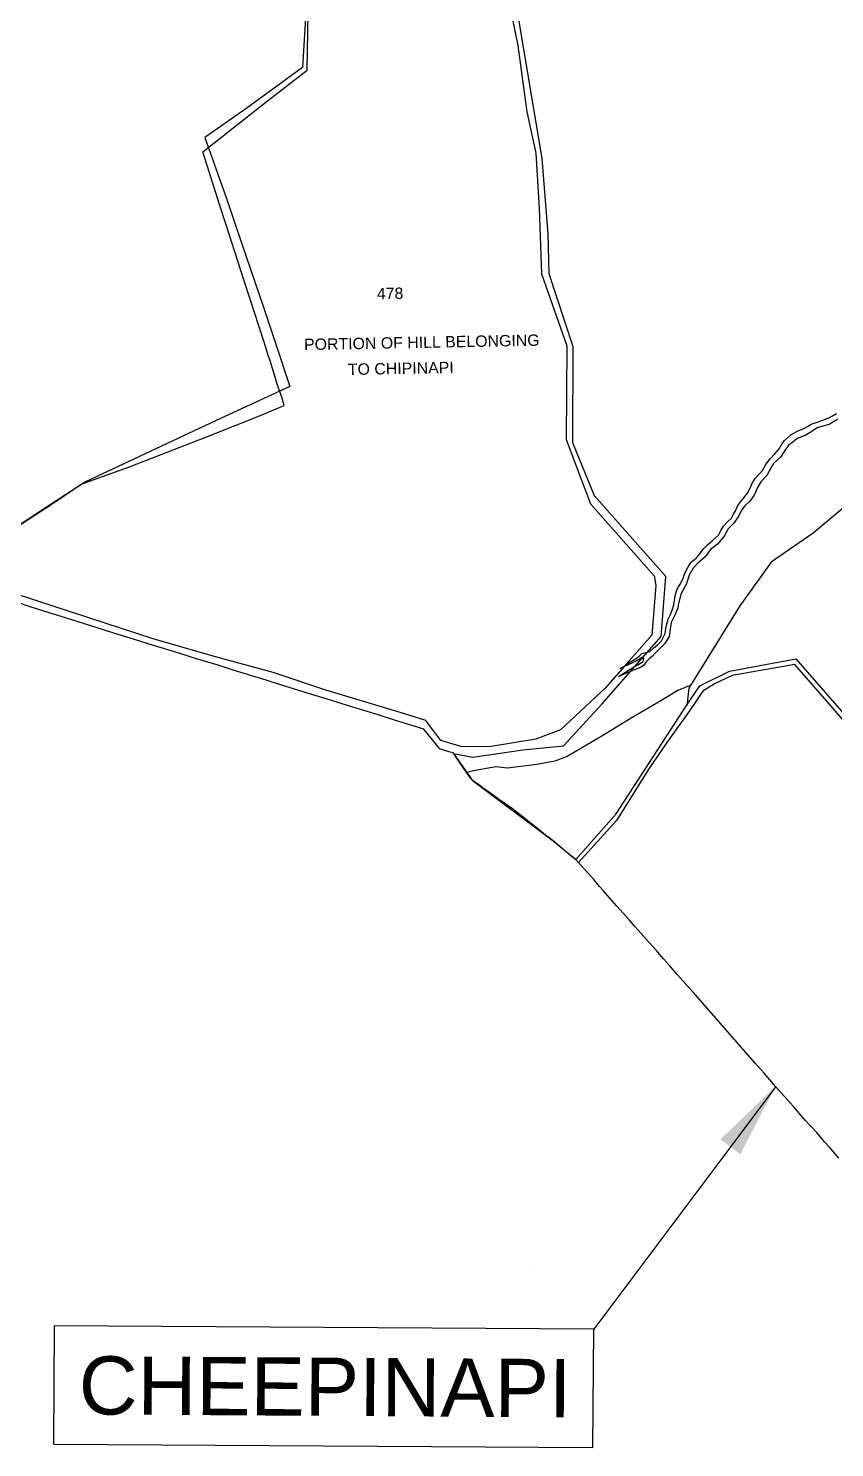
# Model space of a CAD drawing. Header units: inches. Extents: x 304037 to 460575, y 1453943 to 1639883.
# Drawn here: x 330785 to 332919, y 1593660 to 1597415 of the extents above; entities that cross this region are included whole.
import ezdxf

# ---------------------------------------------------------------- set-up
doc = ezdxf.new("R2010")
doc.units = ezdxf.units.IN
doc.header["$MEASUREMENT"] = 0
for name, pattern in [('ACAD_ISO02W100', [15, 12, -3]), ('ACAD_ISO07W100', [3, 0, -3]), ('BORDER', [1.75, 0.5, -0.25, 0.5, -0.25, 0, -0.25])]:
    doc.linetypes.add(name, pattern=pattern)
for name, color, linetype in [('CARTTRACK', 30, 'ACAD_ISO02W100'), ('HILL', 8, 'Continuous'), ('NALA', 4, 'Continuous'), ('SQUAREWELL', 5, 'Continuous'), ('SURVEY_BND', 7, 'Continuous'), ('SURVEY_NO', 7, 'Continuous')]:
    doc.layers.add(name, color=color, linetype=linetype)
doc.layers.add('FOOTPATH', color=150, linetype='ACAD_ISO07W100', lineweight=30)
doc.layers.add('VILL_BOUNDARY', color=6, linetype='BORDER', lineweight=30)
doc.styles.get("Standard").update_dxf_attribs({"font": 'arial.ttf'})
doc.dimstyles.new('30M', dxfattribs={"dimtxt": 0.18, "dimasz": 200, "dimexe": 0.18, "dimexo": 0.0625, "dimgap": 0.09, "dimtad": 0, "dimtih": 1, "dimtoh": 1, "dimdec": 4, "dimzin": 0, "dimdsep": 46, "dimtxsty": 'Standard', "dimcen": 0.09, "dimadec": 0, "dimazin": 0, "dimtfac": 1, "dimtdec": 4, "dimtofl": 0, "dimtmove": 0, "dimatfit": 3, "dimfxl": 0, "dimtolj": 1, "dimtzin": 0, "dimarcsym": 0})

# ---------------------------------------------------------------- blocks, each defined once
blk = doc.blocks.new('PALLAKONDA')
at = {"layer": 'SURVEY_NO'}
blk.add_text('238', height=0.12, dxfattribs=at).set_placement((-502.45, -160.94))
blk = doc.blocks.new('CHEPINAPI')
at = {"layer": 'CARTTRACK', "linetype": 'ByBlock'}
blk.add_lwpolyline([(-193.77, -146.85), (-205.44, -157.05), (-216.38, -164.85), (-224.4, -176.58), (-237.42, -198.59), (-237.85, -203.21)], dxfattribs=at)
at = {"layer": 'FOOTPATH', "linetype": 'ByBlock'}
blk.add_lwpolyline([(-236.95, -197.79), (-240.32, -199.24), (-244.74, -202.1), (-252.03, -206.53), (-260.51, -212.03), (-269.12, -217.26), (-272.36, -218.56), (-277.14, -219.54), (-284.86, -220.7), (-287.9, -220.44), (-293.82, -221.57), (-295.56, -222.08)], dxfattribs=at)
at = {"layer": 'HILL', "linetype": 'ByBlock'}
for points in [[(-293.85, 4.35), (-286.05, -29.95), (-283.37, -47.4), (-280.74, -58.25), (-279.52, -72.83), (-278.58, -90.1), (-271.53, -108.93), (-271.12, -133.66), (-264.36, -150.47), (-247.15, -169.13), (-246.68, -171.67), (-247.49, -184.77), (-253.29, -191.71), (-259.51, -199.05), (-271.01, -210.28), (-277.52, -212.87), (-289.24, -215.05), (-296.94, -215.28), (-302.6, -213.78), (-306.62, -208.55), (-313.75, -206.54), (-333.2, -201.13), (-347.16, -196.76), (-363.15, -192.73), (-379.01, -188.48), (-405.09, -180.6), (-421.87, -175.49)], [(-193.11, -209.99), (-200.3, -201.95), (-209.59, -191.73), (-226.04, -195), (-230.64, -197.32), (-233.74, -199.28), (-237.13, -204.53), (-242.93, -213.03), (-247.49, -220.1), (-255.8, -233.88), (-265.59, -245.19)]]:
    blk.add_lwpolyline(points, dxfattribs=at)
at = {"layer": 'NALA'}
for points in [[(-255.63, -193.79), (-253.81, -192.68), (-252.99, -191.96), (-251.9, -191.28), (-250.7, -190.42), (-249.97, -189.71), (-248.95, -189.41), (-247.93, -189.17), (-246.92, -188.25), (-245.94, -187.29), (-244.92, -186.24), (-243.99, -184.26), (-243.71, -182.47), (-243.29, -180.54), (-242.66, -179.23), (-242.24, -178.07), (-241.79, -176.7), (-241.5, -174.31), (-241.09, -172.69), (-240.25, -171.23), (-239.59, -169.82), (-239.18, -168.47), (-238.37, -166.78), (-237.46, -165.35), (-236.12, -164.14), (-235.25, -163.12), (-234.27, -161.73), (-233.28, -160.68), (-231.95, -159.53), (-230.45, -158.05), (-229.74, -156.61), (-229.14, -155.63), (-228.01, -154.39), (-227.11, -153.48), (-226.6, -152.4), (-226.1, -151.52), (-225.47, -150.1), (-224.75, -149.1), (-223.83, -147.97), (-222.94, -146.68), (-222.31, -145.47), (-221.89, -144.32), (-221.09, -142.95), (-220.31, -141.99), (-219.21, -140.73), (-218.31, -139.2), (-217.23, -137.66), (-215.97, -136.26), (-214.9, -134.96), (-214.12, -133.55), (-213.53, -132.72), (-212.72, -131.97), (-211.77, -131.09), (-209.78, -129.97), (-208.64, -129.53), (-207.51, -128.9), (-206.55, -128.27), (-204.79, -127.58), (-202.86, -126.9), (-201.76, -126.45), (-200.99, -125.91), (-199.96, -125.35)], [(-199.58, -126.84), (-200.7, -127.52), (-201.82, -128.3), (-203.52, -128.76), (-204.97, -129.24), (-206.34, -130.17), (-208.07, -131.25), (-210.16, -132.14), (-211.43, -133.19), (-212.41, -133.95), (-213.41, -135.39), (-214.46, -137.1), (-216.27, -138.84), (-217.03, -140.1), (-218.03, -142.02), (-219.57, -143.74), (-220.28, -145.13), (-221.26, -147.29), (-222.35, -148.93), (-223.61, -150.14), (-224.52, -151.32), (-225.19, -152.84), (-226.42, -154.81), (-227.93, -156.31), (-228.96, -158.31), (-230.65, -160.41), (-232.44, -161.92), (-233.86, -163.86), (-235.66, -165.46), (-236.95, -166.92), (-237.97, -168.73), (-238.65, -171.29), (-240.02, -173.85), (-240.67, -176.79), (-240.73, -177.53), (-241.52, -179.4), (-242.46, -181.32), (-242.69, -183.1), (-242.92, -185.03), (-244.05, -187.04), (-245.48, -188.47), (-246.41, -189.49), (-247.21, -190.38), (-247.64, -190.74), (-247.94, -190.96), (-248.37, -191.38), (-248.8, -191.91), (-249.4, -192.76), (-250.07, -193.27), (-251.67, -193.98), (-253.06, -194.61), (-254.62, -195.29), (-254.86, -195.32), (-256.02, -195.93), (-252.11, -193.39), (-251.02, -192.71), (-249.58, -191.81), (-249.44, -191.11), (-249.84, -190.66), (-250.39, -191.08), (-251.43, -191.72), (-252.38, -192.2), (-255.63, -193.79)]]:
    blk.add_lwpolyline(points, dxfattribs=at)
at = {"layer": 'SURVEY_BND', "linetype": 'ByBlock'}
for points in [[(-299.14, -217.12), (-294, -217.99), (-280.91, -215.77), (-270.14, -214.49), (-260.27, -203.31), (-245.02, -185.13), (-244.07, -169.29), (-263.4, -148.37), (-269.34, -134.47), (-269.81, -109.18), (-276.55, -90.03), (-277.06, -79.48), (-279.03, -59.66), (-286.47, -20.49), (-292.41, 0.67), (-292.94, 7.43), (-276.45, 23.53), (-267.58, 25.48)], [(-299.14, -217.12), (-294.06, -224.03), (-272.4, -239.58), (-266.33, -244.41), (-255.86, -232.14), (-237.76, -202.91), (-234.51, -197.95), (-226.74, -193.84), (-209.32, -190.28), (-192.65, -208.55), (-184.38, -222.55), (-176.47, -239.98), (-154.56, -257.79), (-147.14, -264.65), (-128.01, -282), (-98.19, -307.82), (-86.99, -318.42), (-71.47, -338), (-58.6, -349.57), (-47.15, -350.47), (-29.29, -357.16), (-23.37, -364.64)]]:
    blk.add_lwpolyline(points, dxfattribs=at)
at = {"layer": 'VILL_BOUNDARY', "linetype": 'ByBlock'}
for points in [[(-195.22, -321.71), (-197.75, -318.93), (-199.11, -317.48), (-201.24, -315.13), (-203.08, -313.21), (-204.27, -312.04), (-205.5, -310.65), (-206.42, -309.55), (-207.64, -308.27), (-208.43, -307.46), (-212.33, -303.15), (-215.46, -299.71), (-217.84, -297.19), (-232.09, -281.56), (-234.53, -278.88), (-235.83, -277.44), (-238.8, -274.26), (-241.03, -271.84), (-242.65, -270.13), (-244.17, -268.44), (-247.23, -265.14), (-248.63, -263.58), (-250.36, -261.74), (-251.84, -260.14), (-253.48, -258.34), (-255.18, -256.5), (-257.22, -254.29), (-258.88, -252.4), (-259.88, -251.38), (-261.44, -249.62), (-264.86, -245.96), (-266.33, -244.41), (-267.5, -243.55), (-269.31, -242.05), (-270.05, -241.53), (-272.4, -239.58), (-274.42, -238.14), (-276.56, -236.47), (-278.24, -235.16), (-280.76, -233.26), (-283.32, -231.39), (-284.49, -230.59), (-285.72, -229.75), (-286.99, -228.94), (-288.33, -227.98), (-289.14, -227.36), (-290.93, -226.24), (-292.06, -225.44), (-293.72, -224.34), (-294.4, -223.72), (-295.09, -222.73), (-296.7, -220.51), (-297.95, -218.79), (-298.99, -217.3), (-299.29, -216.94), (-300.44, -216.69), (-302.81, -215.98), (-307.13, -210.85), (-315.18, -208.52), (-318.94, -207.4), (-322.47, -206.41), (-326, -205.41), (-333.1, -203.37), (-338.92, -201.77), (-345.72, -199.82), (-348.97, -198.82), (-357.79, -196.32), (-361.74, -195.13), (-367.25, -193.61), (-372.14, -192.19), (-379.16, -190.22), (-383.72, -188.86), (-389.71, -187.11), (-393.91, -185.92), (-402.32, -183.46), (-406.65, -182.21), (-411.89, -180.66), (-414.25, -179.93)], [(-415.68, -159.78), (-410.95, -156.54), (-405.42, -152.72), (-398.87, -148.06), (-386.5, -143.35), (-374.8, -138.56), (-365.8, -134.85), (-358.98, -131.93), (-351.8, -128.89), (-345.75, -126.2), (-346.41, -124.08), (-347.67, -120.68), (-349.63, -114.75), (-350.43, -112.53), (-351.3, -109.86), (-357.01, -93.54), (-362.11, -78.63), (-363.91, -73.59), (-368.61, -59.77), (-351.81, -45.96), (-341.53, -37.61), (-341.64, -2.25)]]:
    blk.add_lwpolyline(points, dxfattribs=at)
at = {"layer": 'SURVEY_NO', "linetype": 'ByBlock'}
for s, p in [('478', (-321.85, -97.72)), ('PORTION OF HILL BELONGING', (-340.77, -111.53)), (' TO CHIPINAPI', (-330.24, -117.89))]:
    blk.add_text(s, height=3, rotation=2.2757, dxfattribs=at).set_placement(p)
blk = doc.blocks.new('KALUVOYA')
at = {"layer": 'VILL_BOUNDARY', "linetype": 'ByBlock'}
blk.add_lwpolyline([(170.35, -596.57), (169.61, -609.38), (155.05, -619.98), (144.53, -627.39), (150.07, -643.12), (154.02, -654.73), (159.53, -670.76), (162.75, -680.53), (166.4, -691.41), (147.29, -700.3), (113.85, -715.97), (105.32, -721.56), (76.16, -740.72)], dxfattribs=at)

msp = doc.modelspace()

# ---------------------------------------------------------------- linework, layer by layer
at = {"layer": 'SQUAREWELL'}
msp.add_lwpolyline([(330851.7, 1593668.5), (332279.8, 1593659.8), (332281.7, 1593973.3), (330853.7, 1593982)], close=True, dxfattribs=at)

# ---------------------------------------------------------------- block references
at = {"layer": 'SURVEY_BND', "linetype": 'ByBlock', "xscale": 10.02859871034559, "yscale": 10.02859871041437, "zscale": 10.02859871035882, "rotation": 358.8092314755046}
msp.add_blockref('CHEPINAPI', (334955.4, 1597611.1), dxfattribs=at)
at = {"layer": 'SURVEY_NO', "linetype": 'ByBlock'}
for name, p, xscale, yscale, zscale, rotation in [('KALUVOYA', (329769.8, 1603582.8), 10.28897121464032, 10.28897121457703, 10.28897121467575, 359.9644961035237), ('PALLAKONDA', (337233, 1595736.6), 10.17652388560238, 10.17652388574788, 10.1765238856269, 359.7167516509514)]:
    msp.add_blockref(name, p, dxfattribs=dict(at, xscale=xscale, yscale=yscale, zscale=zscale, rotation=rotation))

# ---------------------------------------------------------------- texts
at = {"layer": 'SQUAREWELL', "color": 1, "linetype": 'ByBlock'}
msp.add_text('CHEEPINAPI', height=154.11, rotation=359.6509, dxfattribs=at).set_placement((330918.6, 1593747.8))

# ---------------------------------------------------------------- leaders
msp.add_leader([(332763.4, 1594615.8), (332281.7, 1593973.3)], dimstyle='30M', override={"dimgap": 0.09, "dimtad": 0})

doc.saveas('drawing.dxf')
